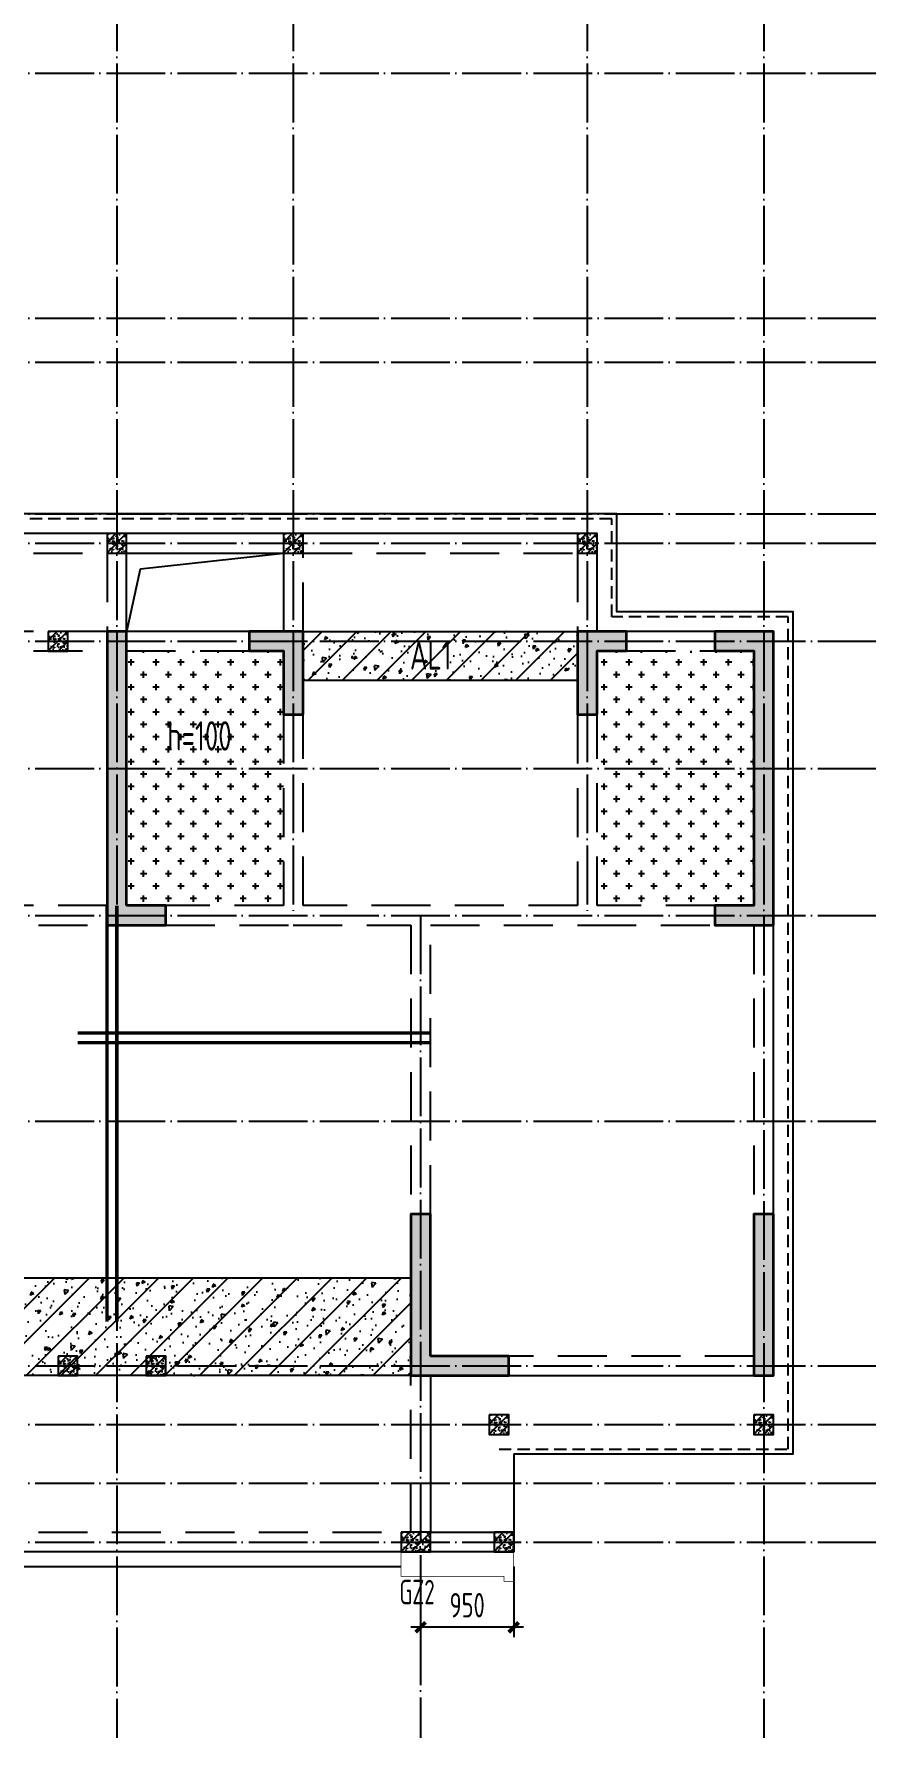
# Model space of a CAD drawing. Extents: x 393367 to 3005760, y 4998 to 826018.
# Drawn here: x 2540062 to 2548549, y 485501 to 502901 of the extents above; entities that cross this region are included whole.
import ezdxf
from ezdxf.enums import TextEntityAlignment as Align

# ---------------------------------------------------------------- set-up
doc = ezdxf.new("R2010")
doc.units = 0
doc.header["$LTSCALE"] = 1000
for name, pattern in [('DASH', [0.35, 0.25, -0.1]), ('DASHED', [0.75, 0.5, -0.25]), ('DOTE', [2.42, 2, -0.2, 0.02, -0.2]), ('HIDDEN', [0.375, 0.25, -0.125])]:
    doc.linetypes.add(name, pattern=pattern)
doc.layers.get('0').update_dxf_attribs({"linetype": 'CONTINUOUS'})
doc.layers.get('Defpoints').update_dxf_attribs({"linetype": 'CONTINUOUS'})
for name, color, linetype in [('BEAM', 4, 'DASH'), ('DIM', 3, 'CONTINUOUS'), ('DOTE', 8, 'DOTE'), ('S-大样-砼线', 7, 'CONTINUOUS'), ('S-构造柱', 212, 'CONTINUOUS'), ('S-构造柱编号', 130, 'CONTINUOUS'), ('S-梁', 4, 'DASHED'), ('S-梁实线', 4, 'CONTINUOUS'), ('S-楼板文字', 7, 'CONTINUOUS'), ('S-洞口边线', 7, 'CONTINUOUS'), ('S-砼墙', 150, 'CONTINUOUS'), ('S-砼墙填充', 251, 'CONTINUOUS'), ('S-降板填充', 75, 'CONTINUOUS'), ('TEXT', 7, 'CONTINUOUS'), ('板面附加钢筋', 4, 'CONTINUOUS'), ('看线', 251, 'CONTINUOUS')]:
    doc.layers.add(name, color=color, linetype=linetype)
doc.styles.add('TSSD_Rein', font='Tssdeng.shx', dxfattribs={"width": 0.7, "bigfont": 'hztxt.shx'})
doc.dimstyles.new('TSSD_100_100$0', dxfattribs={"dimtxt": 250, "dimasz": 100, "dimexe": 100, "dimexo": 250, "dimgap": 100, "dimtad": 1, "dimdec": 0, "dimzin": 0, "dimdsep": 46, "dimtxsty": 'TSSD_Rein', "dimblk": 'ARCHTICK', "dimcen": 0, "dimdle": 100, "dimclrt": 7, "dimadec": 0, "dimazin": 0, "dimtfac": 1, "dimtdec": 0, "dimtix": 1, "dimtmove": 2, "dimatfit": 3, "dimldrblk": '_tsdbk', "dimfxl": 1, "dimtolj": 1, "dimtzin": 0, "dimarcsym": 0})

# ---------------------------------------------------------------- blocks, each defined once
blk = doc.blocks.new('二层')
at = {"layer": 'S-砼墙填充'}
for points in [[(48300, -5550), (48300, -2750), (48100, -2750), (48100, -5750), (48700, -5750), (48700, -5550)], [(50100, -3600), (50100, -2750), (49550, -2750), (49550, -2950), (49900, -2950), (49900, -3600)], [(53100, -3600), (53100, -2950), (53400, -2950), (53400, -2750), (52900, -2750), (52900, -3600)], [(54900, -5750), (54900, -2750), (54300, -2750), (54300, -2950), (54700, -2950), (54700, -5550), (54300, -5550), (54300, -5750)], [(54900, -8700), (54700, -8700), (54700, -10350), (54900, -10350)], [(51400, -10150), (51400, -8700), (51200, -8700), (51200, -10350), (52200, -10350), (52200, -10150)]]:
    blk.add_hatch(color=142, dxfattribs=at).paths.add_polyline_path(points)
at = {"layer": 'S-梁'}
for p, q in [((45100, -1950), (48100, -1950)), ((48100, -1950), (48100, -2750)), ((50100, -1950), (52900, -1950)), ((50100, -2750), (50100, -1950)), ((52900, -1950), (52900, -2750)), ((48100, -2750), (45100, -2750)), ((45100, -2950), (48100, -2950)), ((48300, -2950), (49550, -2950)), ((53400, -2950), (54300, -2950)), ((49900, -3600), (49900, -5550)), ((50100, -5550), (50100, -3600)), ((52900, -3600), (52900, -5550)), ((53100, -5550), (53100, -3600)), ((48100, -5550), (44400, -5550)), ((49900, -5550), (48700, -5550)), ((51300, -5550), (50100, -5550)), ((52900, -5550), (51300, -5550)), ((54300, -5550), (53100, -5550)), ((44400, -5750), (48100, -5750)), ((48700, -5750), (50000, -5750)), ((50000, -5750), (51200, -5750)), ((51200, -5750), (51200, -8700)), ((51400, -8700), (51400, -5750)), ((51400, -5750), (53000, -5750)), ((53000, -5750), (54300, -5750)), ((54700, -5750), (54700, -8700)), ((54700, -10150), (52200, -10150)), ((51200, -11950), (51200, -10350)), ((44400, -11950), (51200, -11950))]:
    blk.add_line(p, q, dxfattribs=at)
at = {"layer": 'S-梁实线'}
for p, q in [((48200, -1750), (45100, -1750)), ((50000, -1750), (48200, -1750)), ((53100, -1750), (50000, -1750)), ((53100, -2750), (53100, -1750)), ((48300, -2750), (48300, -1950)), ((48300, -1950), (49900, -1950)), ((49900, -1950), (49900, -2750)), ((49550, -2750), (48300, -2750)), ((54300, -2750), (53400, -2750)), ((54900, -8700), (54900, -5750)), ((51400, -10350), (51400, -11950)), ((52200, -10350), (54700, -10350)), ((51400, -11950), (52250, -11950)), ((52250, -11950), (52250, -12150)), ((51300, -12150), (43300, -12150)), ((52250, -12150), (51300, -12150))]:
    blk.add_line(p, q, dxfattribs=at)
at = {"layer": 'S-砼墙', "color": 150, "lineweight": 35}
for points in [[(48300, -5550), (48300, -2750), (48100, -2750), (48100, -5750), (48700, -5750), (48700, -5550)], [(50100, -3600), (50100, -2750), (49550, -2750), (49550, -2950), (49900, -2950), (49900, -3600)], [(53100, -3600), (53100, -2950), (53400, -2950), (53400, -2750), (52900, -2750), (52900, -3600)], [(54900, -5750), (54900, -2750), (54300, -2750), (54300, -2950), (54700, -2950), (54700, -5550), (54300, -5550), (54300, -5750)], [(54900, -8700), (54700, -8700), (54700, -10350), (54900, -10350)], [(51400, -10150), (51400, -8700), (51200, -8700), (51200, -10350), (52200, -10350), (52200, -10150)]]:
    blk.add_lwpolyline(points, close=True, dxfattribs=at)
blk = doc.blocks.new('A$C3AD31606')
at = {"layer": 'BEAM', "linetype": 'ByBlock'}
h = blk.add_hatch(dxfattribs=at)
h.set_pattern_fill('ARMORED', color=252, scale=50, angle=180, style=0)
h.set_pattern_definition([(230, (-167470.75, 1923611.6), (-358.63009, 31.376067), [37.5, -412.5]), (175, (-167470.75, 1923611.6), (69.37567, -376.09607), [30, -330]), (280.4514, (-167500.63, 1923614.23), (-289.25469, -344.71977), [31.870095, -350.571056]), (226.1842, (-167470.75, 1923511.6), (-533.62052, 82.75951), [56.25, -618.75]), (276.6356, (-167515.2, 1923518.5), (-467.33135, -487.05894), [47.80514, -525.8565]), (171.1842, (-167470.75, 1923511.6), (-467.33097, -487.0593), [45, -495]), (201, (-167520.75, 1923536.6), (-298.453526, 201.309445), [37.5, -412.5]), (146, (-167520.75, 1923536.6), (-121.657666, -362.57502), [30, -330]), (251.4514, (-167545.62, 1923553.4), (-420.111314, -161.26525), [31.870095, -350.571056]), (217.5, (-167470.75, 1923611.61), (-6.079928, -166.446927), [0, -326, 0, -335, 0, -331.25]), (187.5, (-167470.75, 1923611.61), (-131.534769, -197.205856), [0, -191, 0, -318.5, 0, -126.25]), (147.5, (-167359.25, 1923611.61), (-266.911218, 11.277436), [0, -125, 0, -390, 0, -517.5]), (137.5, (-167309.25, 1923611.61), (-291.593085, -50.05249), [0, -162.5, 0, -259, 0, -367.5]), (225, (-167470.75, 1923611.61), (176.776695, -176.776695), [])])
h.paths.add_polyline_path([(53000, 9190), (50200, 9190), (50200, 9690), (53000, 9690)])
h = blk.add_hatch(dxfattribs=at)
h.set_pattern_fill('ARMORED', color=252, scale=50, angle=180, style=0)
h.set_pattern_definition([(230, (-173170.75, 1916511.6), (-358.63009, 31.376067), [37.5, -412.5]), (175, (-173170.75, 1916511.6), (69.37567, -376.09607), [30, -330]), (280.4514, (-173200.63, 1916514.23), (-289.25469, -344.71977), [31.870095, -350.571056]), (226.1842, (-173170.75, 1916411.6), (-533.62052, 82.75951), [56.25, -618.75]), (276.6356, (-173215.2, 1916418.5), (-467.33135, -487.05894), [47.80514, -525.8565]), (171.1842, (-173170.75, 1916411.6), (-467.33097, -487.0593), [45, -495]), (201, (-173220.75, 1916436.6), (-298.453526, 201.309445), [37.5, -412.5]), (146, (-173220.75, 1916436.6), (-121.657666, -362.57502), [30, -330]), (251.4514, (-173245.62, 1916453.4), (-420.111314, -161.26525), [31.870095, -350.571056]), (217.5, (-173170.75, 1916511.61), (-6.079928, -166.446927), [0, -326, 0, -335, 0, -331.25]), (187.5, (-173170.75, 1916511.61), (-131.534769, -197.205856), [0, -191, 0, -318.5, 0, -126.25]), (147.5, (-173059.25, 1916511.61), (-266.911218, 11.277436), [0, -125, 0, -390, 0, -517.5]), (137.5, (-173009.25, 1916511.61), (-291.593085, -50.05249), [0, -162.5, 0, -259, 0, -367.5]), (225, (-173170.75, 1916511.61), (176.776695, -176.776695), [])])
h.paths.add_polyline_path([(51300, 2090), (44500, 2090), (44500, 3090), (51300, 3090)])
at = {"layer": 'S-构造柱'}
h = blk.add_hatch(dxfattribs=at)
h.set_pattern_fill('ARMORED', color=256, scale=15, angle=-90, style=0)
h.set_pattern_definition([(220, (202589.41, 3289163.765), (9.4128202, -107.5890274), [11.25, -123.75]), (275, (202589.41, 3289163.77), (-112.82882, 20.8127), [9, -99]), (169.5486, (202590.19, 3289154.8), (-103.4159313, -86.7764073), [9.5610285, -105.1713168]), (223.8158, (202559.41, 3289163.77), (24.827852, -160.0861573), [16.875, -185.625]), (173.3644, (202561.48, 3289150.42), (-146.117681, -140.199406), [14.341543, -157.75695]), (278.8158, (202559.4, 3289163.77), (-146.11779, -140.199292), [13.5, -148.5]), (249, (202566.91, 3289148.765), (60.3928336, -89.5360578), [11.25, -123.75]), (304, (202566.91, 3289148.77), (-108.7725068, -36.4972998), [9, -99]), (198.5486, (202571.94, 3289141.3), (-48.3795745, -126.0333943), [9.5610285, -105.1713168]), (232.5, (202589.408, 3289163.765), (-49.93407807, -1.8239783), [0, -97.8, 0, -100.5, 0, -99.375]), (262.5, (202589.41, 3289163.765), (-59.1617568, -39.4604306), [0, -57.3, 0, -95.55, 0, -37.875]), (302.5, (202589.408, 3289197.215), (3.38323076, -80.07336543), [0, -37.5, 0, -117, 0, -155.25]), (312.5, (202589.41, 3289212.215), (-15.0157473, -87.4779254), [0, -48.75, 0, -77.7, 0, -110.25]), (225, (202589.41, 3289163.765), (-53.0330086, 53.0330086), [])])
h.paths.add_polyline_path([(48200, 10690), (48200, 10490), (48400, 10490), (48400, 10690)])
h = blk.add_hatch(dxfattribs=at)
h.set_pattern_fill('ARMORED', color=256, scale=15, angle=-90, style=0)
h.set_pattern_definition([(220, (204389.41, 3289163.76), (9.4128202, -107.5890274), [11.25, -123.75]), (275, (204389.41, 3289163.76), (-112.82882, 20.8127), [9, -99]), (169.5486, (204390.19, 3289154.8), (-103.4159313, -86.7764073), [9.5610285, -105.1713168]), (223.8158, (204359.41, 3289163.76), (24.827852, -160.0861573), [16.875, -185.625]), (173.3644, (204361.48, 3289150.42), (-146.117681, -140.199406), [14.341543, -157.75695]), (278.8158, (204359.4, 3289163.76), (-146.11779, -140.199292), [13.5, -148.5]), (249, (204366.91, 3289148.76), (60.3928336, -89.5360578), [11.25, -123.75]), (304, (204366.91, 3289148.76), (-108.7725068, -36.4972998), [9, -99]), (198.5486, (204371.94, 3289141.3), (-48.3795745, -126.0333943), [9.5610285, -105.1713168]), (232.5, (204389.408, 3289163.76), (-49.93407807, -1.8239783), [0, -97.8, 0, -100.5, 0, -99.375]), (262.5, (204389.41, 3289163.76), (-59.1617568, -39.4604306), [0, -57.3, 0, -95.55, 0, -37.875]), (302.5, (204389.408, 3289197.21), (3.38323076, -80.07336543), [0, -37.5, 0, -117, 0, -155.25]), (312.5, (204389.41, 3289212.21), (-15.0157473, -87.4779254), [0, -48.75, 0, -77.7, 0, -110.25]), (225, (204389.41, 3289163.76), (-53.0330086, 53.0330086), [])])
h.paths.add_polyline_path([(50000, 10690), (50000, 10490), (50200, 10490), (50200, 10690)])
h = blk.add_hatch(dxfattribs=at)
h.set_pattern_fill('ARMORED', color=256, scale=15, angle=-90, style=0)
h.set_pattern_definition([(220, (207389.41, 3289163.76), (9.4128202, -107.5890274), [11.25, -123.75]), (275, (207389.41, 3289163.76), (-112.82882, 20.8127), [9, -99]), (169.5486, (207390.19, 3289154.8), (-103.4159313, -86.7764073), [9.5610285, -105.1713168]), (223.8158, (207359.41, 3289163.76), (24.827852, -160.0861573), [16.875, -185.625]), (173.3644, (207361.48, 3289150.42), (-146.117681, -140.199406), [14.341543, -157.75695]), (278.8158, (207359.4, 3289163.76), (-146.11779, -140.199292), [13.5, -148.5]), (249, (207366.91, 3289148.76), (60.3928336, -89.5360578), [11.25, -123.75]), (304, (207366.91, 3289148.76), (-108.7725068, -36.4972998), [9, -99]), (198.5486, (207371.94, 3289141.3), (-48.3795745, -126.0333943), [9.5610285, -105.1713168]), (232.5, (207389.408, 3289163.76), (-49.93407807, -1.8239783), [0, -97.8, 0, -100.5, 0, -99.375]), (262.5, (207389.41, 3289163.76), (-59.1617568, -39.4604306), [0, -57.3, 0, -95.55, 0, -37.875]), (302.5, (207389.408, 3289197.21), (3.38323076, -80.07336543), [0, -37.5, 0, -117, 0, -155.25]), (312.5, (207389.41, 3289212.21), (-15.0157473, -87.4779254), [0, -48.75, 0, -77.7, 0, -110.25]), (225, (207389.41, 3289163.76), (-53.0330086, 53.0330086), [])])
h.paths.add_polyline_path([(53000, 10690), (53000, 10490), (53200, 10490), (53200, 10690)])
h = blk.add_hatch(dxfattribs=at)
h.set_pattern_fill('ARMORED', color=256, scale=15, angle=-90, style=0)
h.set_pattern_definition([(220, (201989.41, 3288163.77), (9.4128202, -107.5890274), [11.25, -123.75]), (275, (201989.41, 3288163.77), (-112.82882, 20.8127), [9, -99]), (169.5486, (201990.19, 3288154.8), (-103.4159313, -86.7764073), [9.5610285, -105.1713168]), (223.8158, (201959.41, 3288163.77), (24.827852, -160.0861573), [16.875, -185.625]), (173.3644, (201961.48, 3288150.43), (-146.117681, -140.199406), [14.341543, -157.75695]), (278.8158, (201959.4, 3288163.77), (-146.11779, -140.199292), [13.5, -148.5]), (249, (201966.91, 3288148.77), (60.3928336, -89.5360578), [11.25, -123.75]), (304, (201966.91, 3288148.77), (-108.7725068, -36.4972998), [9, -99]), (198.5486, (201971.94, 3288141.31), (-48.3795745, -126.0333943), [9.5610285, -105.1713168]), (232.5, (201989.408, 3288163.77), (-49.93407807, -1.8239783), [0, -97.8, 0, -100.5, 0, -99.375]), (262.5, (201989.41, 3288163.77), (-59.1617568, -39.4604306), [0, -57.3, 0, -95.55, 0, -37.875]), (302.5, (201989.408, 3288197.22), (3.38323076, -80.07336543), [0, -37.5, 0, -117, 0, -155.25]), (312.5, (201989.41, 3288212.22), (-15.0157473, -87.4779254), [0, -48.75, 0, -77.7, 0, -110.25]), (225, (201989.41, 3288163.77), (-53.0330086, 53.0330086), [])])
h.paths.add_polyline_path([(47600, 9690), (47600, 9490), (47800, 9490), (47800, 9690)])
h = blk.add_hatch(dxfattribs=at)
h.set_pattern_fill('ARMORED', color=256, scale=15, angle=-90, style=0)
h.set_pattern_definition([(220, (202089.41, 3280763.765), (9.4128202, -107.5890274), [11.25, -123.75]), (275, (202089.41, 3280763.77), (-112.82882, 20.8127), [9, -99]), (169.5486, (202090.19, 3280754.8), (-103.4159313, -86.7764073), [9.5610285, -105.1713168]), (223.8158, (202059.41, 3280763.77), (24.827852, -160.0861573), [16.875, -185.625]), (173.3644, (202061.48, 3280750.42), (-146.117681, -140.199406), [14.341543, -157.75695]), (278.8158, (202059.4, 3280763.77), (-146.11779, -140.199292), [13.5, -148.5]), (249, (202066.91, 3280748.765), (60.3928336, -89.5360578), [11.25, -123.75]), (304, (202066.91, 3280748.77), (-108.7725068, -36.4972998), [9, -99]), (198.5486, (202071.94, 3280741.3), (-48.3795745, -126.0333943), [9.5610285, -105.1713168]), (232.5, (202089.408, 3280763.765), (-49.93407807, -1.8239783), [0, -97.8, 0, -100.5, 0, -99.375]), (262.5, (202089.41, 3280763.765), (-59.1617568, -39.4604306), [0, -57.3, 0, -95.55, 0, -37.875]), (302.5, (202089.408, 3280797.215), (3.38323076, -80.07336543), [0, -37.5, 0, -117, 0, -155.25]), (312.5, (202089.41, 3280812.215), (-15.0157473, -87.4779254), [0, -48.75, 0, -77.7, 0, -110.25]), (225, (202089.41, 3280763.765), (-53.0330086, 53.0330086), [])])
h.paths.add_polyline_path([(47700, 2290), (47700, 2090), (47900, 2090), (47900, 2290)])
h = blk.add_hatch(dxfattribs=at)
h.set_pattern_fill('ARMORED', color=256, scale=15, angle=-90, style=0)
h.set_pattern_definition([(220, (202989.41, 3280763.77), (9.4128202, -107.5890274), [11.25, -123.75]), (275, (202989.41, 3280763.77), (-112.82882, 20.8127), [9, -99]), (169.5486, (202990.19, 3280754.8), (-103.4159313, -86.7764073), [9.5610285, -105.1713168]), (223.8158, (202959.41, 3280763.77), (24.827852, -160.0861573), [16.875, -185.625]), (173.3644, (202961.48, 3280750.43), (-146.117681, -140.199406), [14.341543, -157.75695]), (278.8158, (202959.4, 3280763.77), (-146.11779, -140.199292), [13.5, -148.5]), (249, (202966.91, 3280748.77), (60.3928336, -89.5360578), [11.25, -123.75]), (304, (202966.91, 3280748.77), (-108.7725068, -36.4972998), [9, -99]), (198.5486, (202971.94, 3280741.31), (-48.3795745, -126.0333943), [9.5610285, -105.1713168]), (232.5, (202989.41, 3280763.77), (-49.93407807, -1.8239783), [0, -97.8, 0, -100.5, 0, -99.375]), (262.5, (202989.41, 3280763.77), (-59.1617568, -39.4604306), [0, -57.3, 0, -95.55, 0, -37.875]), (302.5, (202989.41, 3280797.22), (3.38323076, -80.07336543), [0, -37.5, 0, -117, 0, -155.25]), (312.5, (202989.41, 3280812.22), (-15.0157473, -87.4779254), [0, -48.75, 0, -77.7, 0, -110.25]), (225, (202989.41, 3280763.77), (-53.0330086, 53.0330086), [])])
h.paths.add_polyline_path([(48600, 2290), (48600, 2090), (48800, 2090), (48800, 2290)])
h = blk.add_hatch(dxfattribs=at)
h.set_pattern_fill('ARMORED', color=256, scale=15, angle=-90, style=0)
h.set_pattern_definition([(220, (206489.41, 3280163.765), (9.4128202, -107.5890274), [11.25, -123.75]), (275, (206489.41, 3280163.77), (-112.82882, 20.8127), [9, -99]), (169.5486, (206490.19, 3280154.8), (-103.4159313, -86.7764073), [9.5610285, -105.1713168]), (223.8158, (206459.41, 3280163.77), (24.827852, -160.0861573), [16.875, -185.625]), (173.3644, (206461.48, 3280150.42), (-146.117681, -140.199406), [14.341543, -157.75695]), (278.8158, (206459.4, 3280163.77), (-146.11779, -140.199292), [13.5, -148.5]), (249, (206466.91, 3280148.765), (60.3928336, -89.5360578), [11.25, -123.75]), (304, (206466.91, 3280148.77), (-108.7725068, -36.4972998), [9, -99]), (198.5486, (206471.94, 3280141.3), (-48.3795745, -126.0333943), [9.5610285, -105.1713168]), (232.5, (206489.408, 3280163.765), (-49.93407807, -1.8239783), [0, -97.8, 0, -100.5, 0, -99.375]), (262.5, (206489.41, 3280163.765), (-59.1617568, -39.4604306), [0, -57.3, 0, -95.55, 0, -37.875]), (302.5, (206489.408, 3280197.215), (3.38323076, -80.07336543), [0, -37.5, 0, -117, 0, -155.25]), (312.5, (206489.41, 3280212.215), (-15.0157473, -87.4779254), [0, -48.75, 0, -77.7, 0, -110.25]), (225, (206489.41, 3280163.765), (-53.0330086, 53.0330086), [])])
h.paths.add_polyline_path([(52100, 1690), (52100, 1490), (52300, 1490), (52300, 1690)])
h = blk.add_hatch(dxfattribs=at)
h.set_pattern_fill('ARMORED', color=256, scale=15, angle=-90, style=0)
h.set_pattern_definition([(220, (209189.41, 3280163.765), (9.4128202, -107.5890274), [11.25, -123.75]), (275, (209189.41, 3280163.77), (-112.82882, 20.8127), [9, -99]), (169.5486, (209190.19, 3280154.8), (-103.4159313, -86.7764073), [9.5610285, -105.1713168]), (223.8158, (209159.41, 3280163.77), (24.827852, -160.0861573), [16.875, -185.625]), (173.3644, (209161.48, 3280150.42), (-146.117681, -140.199406), [14.341543, -157.75695]), (278.8158, (209159.4, 3280163.77), (-146.11779, -140.199292), [13.5, -148.5]), (249, (209166.91, 3280148.765), (60.3928336, -89.5360578), [11.25, -123.75]), (304, (209166.91, 3280148.77), (-108.7725068, -36.4972998), [9, -99]), (198.5486, (209171.94, 3280141.3), (-48.3795745, -126.0333943), [9.5610285, -105.1713168]), (232.5, (209189.41, 3280163.765), (-49.93407807, -1.8239783), [0, -97.8, 0, -100.5, 0, -99.375]), (262.5, (209189.41, 3280163.765), (-59.1617568, -39.4604306), [0, -57.3, 0, -95.55, 0, -37.875]), (302.5, (209189.41, 3280197.215), (3.38323076, -80.07336543), [0, -37.5, 0, -117, 0, -155.25]), (312.5, (209189.41, 3280212.215), (-15.0157473, -87.4779254), [0, -48.75, 0, -77.7, 0, -110.25]), (225, (209189.41, 3280163.765), (-53.0330086, 53.0330086), [])])
h.paths.add_polyline_path([(54800, 1690), (54800, 1490), (55000, 1490), (55000, 1690)])
h = blk.add_hatch(dxfattribs=at)
h.set_pattern_fill('ARMORED', color=256, scale=15, angle=-90, style=0)
h.set_pattern_definition([(220, (205589.41, 3278963.76), (9.4128202, -107.5890274), [11.25, -123.75]), (275, (205589.41, 3278963.76), (-112.82882, 20.8127), [9, -99]), (169.5486, (205590.19, 3278954.8), (-103.4159313, -86.7764073), [9.5610285, -105.1713168]), (223.8158, (205559.41, 3278963.76), (24.827852, -160.0861573), [16.875, -185.625]), (173.3644, (205561.48, 3278950.42), (-146.117681, -140.199406), [14.341543, -157.75695]), (278.8158, (205559.4, 3278963.76), (-146.11779, -140.199292), [13.5, -148.5]), (249, (205566.91, 3278948.76), (60.3928336, -89.5360578), [11.25, -123.75]), (304, (205566.91, 3278948.76), (-108.7725068, -36.4972998), [9, -99]), (198.5486, (205571.94, 3278941.3), (-48.3795745, -126.0333943), [9.5610285, -105.1713168]), (232.5, (205589.408, 3278963.76), (-49.93407807, -1.8239783), [0, -97.8, 0, -100.5, 0, -99.375]), (262.5, (205589.41, 3278963.76), (-59.1617568, -39.4604306), [0, -57.3, 0, -95.55, 0, -37.875]), (302.5, (205589.408, 3278997.21), (3.38323076, -80.07336543), [0, -37.5, 0, -117, 0, -155.25]), (312.5, (205589.41, 3279012.21), (-15.0157473, -87.4779254), [0, -48.75, 0, -77.7, 0, -110.25]), (225, (205589.41, 3278963.76), (-53.0330086, 53.0330086), [])])
h.paths.add_polyline_path([(51200, 490), (51200, 290), (51500, 290), (51500, 490)])
h = blk.add_hatch(dxfattribs=at)
h.set_pattern_fill('ARMORED', color=256, scale=15, angle=-90, style=0)
h.set_pattern_definition([(220, (206539.41, 3278963.765), (9.4128202, -107.5890274), [11.25, -123.75]), (275, (206539.41, 3278963.77), (-112.82882, 20.8127), [9, -99]), (169.5486, (206540.19, 3278954.8), (-103.4159313, -86.7764073), [9.5610285, -105.1713168]), (223.8158, (206509.4, 3278963.77), (24.827852, -160.0861573), [16.875, -185.625]), (173.3644, (206511.48, 3278950.42), (-146.117681, -140.199406), [14.341543, -157.75695]), (278.8158, (206509.4, 3278963.77), (-146.11779, -140.199292), [13.5, -148.5]), (249, (206516.91, 3278948.765), (60.3928336, -89.5360578), [11.25, -123.75]), (304, (206516.91, 3278948.77), (-108.7725068, -36.4972998), [9, -99]), (198.5486, (206521.94, 3278941.3), (-48.3795745, -126.0333943), [9.5610285, -105.1713168]), (232.5, (206539.407, 3278963.765), (-49.93407807, -1.8239783), [0, -97.8, 0, -100.5, 0, -99.375]), (262.5, (206539.407, 3278963.765), (-59.1617568, -39.4604306), [0, -57.3, 0, -95.55, 0, -37.875]), (302.5, (206539.407, 3278997.215), (3.38323076, -80.07336543), [0, -37.5, 0, -117, 0, -155.25]), (312.5, (206539.41, 3279012.215), (-15.0157473, -87.4779254), [0, -48.75, 0, -77.7, 0, -110.25]), (225, (206539.41, 3278963.765), (-53.0330086, 53.0330086), [])])
h.paths.add_polyline_path([(52150, 490), (52150, 290), (52350, 290), (52350, 490)])
at = {"layer": 'BEAM', "linetype": 'ByBlock'}
for points in [[(53000, 9190), (50200, 9190), (50200, 9690), (53000, 9690)], [(51300, 2090), (44500, 2090), (44500, 3090), (51300, 3090)]]:
    blk.add_lwpolyline(points, close=True, dxfattribs=at)
at = {"layer": 'S-构造柱'}
for points in [[(48200, 10690), (48200, 10490), (48400, 10490), (48400, 10690)], [(50000, 10690), (50000, 10490), (50200, 10490), (50200, 10690)], [(53000, 10690), (53000, 10490), (53200, 10490), (53200, 10690)], [(47600, 9690), (47600, 9490), (47800, 9490), (47800, 9690)], [(47700, 2290), (47700, 2090), (47900, 2090), (47900, 2290)], [(48600, 2290), (48600, 2090), (48800, 2090), (48800, 2290)], [(52100, 1690), (52100, 1490), (52300, 1490), (52300, 1690)], [(54800, 1690), (54800, 1490), (55000, 1490), (55000, 1690)], [(51200, 490), (51200, 290), (51500, 290), (51500, 490)], [(52150, 490), (52150, 290), (52350, 290), (52350, 490)]]:
    blk.add_lwpolyline(points, close=True, dxfattribs=at)
at = {"layer": '板面附加钢筋', "color": 5, "linetype": 'DASH', "const_width": 35}
for points in [[(48200, 6890), (48200, 2642)], [(48300, 6890), (48300, 2642)], [(51500, 5590), (47900, 5590)], [(51500, 5490), (47900, 5490)]]:
    blk.add_lwpolyline(points, dxfattribs=at)
at = {"layer": 'S-构造柱编号', "color": 2, "linetype": 'ByBlock', "style": 'TSSD_Rein', "width": 0.65}
blk.add_text('GZ2', height=250, dxfattribs=at).set_placement((51183, -245, 0))
at = {"layer": 'TEXT', "color": 1, "style": 'TSSD_Rein', "width": 0.7}
blk.add_text('AL1', height=300, dxfattribs=at).set_placement((51715, 9300, 0), align=Align.RIGHT)
blk = doc.blocks.new('A$C0DED0746')
at = {"color": 30, "const_width": 8}
blk.add_lwpolyline([(52550, 500), (52550, 200), (52450, 200), (52450, 250), (51400, 250), (51400, 500)], dxfattribs=at)
at = {"layer": '看线', "color": 201, "linetype": 'HIDDEN', "ltscale": 0.5}
blk.add_lwpolyline([(52400, 1550), (55350, 1550), (55350, 10050), (53550, 10050), (53550, 11050), (45550, 11050), (45550, 11350), (43850, 11350), (43850, 12700)], dxfattribs=at)
at = {"layer": '看线', "color": 201}
blk.add_lwpolyline([(52550, 1500), (55400, 1500), (55400, 10100), (53600, 10100), (53600, 11100), (45600, 11100), (45600, 11400), (43900, 11400), (43900, 12700)], dxfattribs=at)
at = {"layer": '看线', "color": 202, "ltscale": 0.5}
for points in [[(52550, 1500), (52550, 700)], [(45500, 350), (51400, 350)]]:
    blk.add_lwpolyline(points, dxfattribs=at)
blk = doc.blocks.new('_ArchTick')
at = {"color": 0, "linetype": 'ByBlock', "const_width": 0.4}
blk.add_lwpolyline([(-0.5, -0.5), (0.5, 0.5)], dxfattribs=at)
blk = doc.blocks.new('*D3018')
at = {"layer": 'Defpoints', "color": 0}
for p in [(2544006, 487501), (2544956, 487501), (2544006, 486631)]:
    blk.add_point(p, dxfattribs=at)
at = {"layer": 'DIM', "color": 0, "lineweight": -2}
for p, q in [((2544006, 487251), (2544006, 486531)), ((2544956, 487251), (2544956, 486531)), ((2545056, 486631), (2543906, 486631))]:
    blk.add_line(p, q, dxfattribs=at)
at = {"layer": 'DIM', "color": 0, "lineweight": -2, "xscale": 100, "yscale": 100, "zscale": 100, "rotation": 180}
blk.add_blockref('_ArchTick', (2544006, 486631), dxfattribs=at)
at = {"layer": 'DIM', "color": 0, "lineweight": -2, "xscale": 100, "yscale": 100, "zscale": 100}
blk.add_blockref('_ArchTick', (2544956, 486631), dxfattribs=at)
at = {"layer": 'DIM', "color": 7, "insert": (2544481, 486856), "char_height": 250, "attachment_point": 5, "style": 'TSSD_Rein'}
blk.add_mtext('\\A1;950', dxfattribs=at)
blk = doc.blocks.new('_tsdbk')
blk.add_line((-1, 0), (0, 0))
at = {"const_width": 0.5}
blk.add_lwpolyline([(-0.7, -0.7), (0.7, 0.7)], dxfattribs=at)

msp = doc.modelspace()

# ---------------------------------------------------------------- hatches: boundary and pattern name
at = {"layer": 'S-降板填充'}
h = msp.add_hatch(dxfattribs=at)
h.set_pattern_fill('CROSS', color=256, scale=20, style=0)
h.set_pattern_definition([(180, (5040317.08, 66082.27), (-127, 127), [63.5, -190.5]), (90, (5040285.33, 66050.52), (127, 127), [63.5, -190.5])])
h.paths.add_polyline_path([(2545806.45796, 496600.93054), (2546106.36129, 496600.93054), (2547006.36737, 496600.93054), (2547406.45954, 496600.93054), (2547406.45954, 495400.93054), (2545806.45999, 495400.93054), (2545806.45796, 495950.93019)])
h.paths.add_polyline_path([(2545806.45999, 495400.93054), (2547406.45954, 495400.93054), (2547406.45954, 494000.92978), (2547006.45957, 494000.92978), (2545806.46516, 494000.92637)])
h.paths.add_polyline_path([(2541006.36046, 495400.93054), (2542606.46021, 495400.93054), (2542606.46021, 494000.91463), (2541406.36347, 494000.9102), (2541006.36046, 494000.90872)])
h.paths.add_polyline_path([(2541006.36046, 496600.93054), (2542256.46022, 496600.93054), (2542606.46021, 496600.93054), (2542606.46021, 495950.92994), (2542606.46021, 495400.93054), (2541006.36046, 495400.93054)])

# ---------------------------------------------------------------- linework, layer by layer
at = {"layer": 'DOTE', "linetype": 'DOTE', "ltscale": 0.3}
for p, q in [((2540906.45954, 504050.93054), (2540906.45954, 485500.93054)), ((2542706.45954, 504050.93054), (2542706.45954, 493900.93054)), ((2545706.45954, 504050.93054), (2545706.45954, 493900.93054)), ((2547506.45954, 504050.93054), (2547506.45954, 485500.93054)), ((2490706.45954, 502500.93054), (2549506.45954, 502500.93054)), ((2490706.45954, 500000.93054), (2549506.45954, 500000.93054)), ((2490706.45954, 499550.93054), (2549506.45954, 499550.93054)), ((2490706.45954, 498000.93054), (2549506.45954, 498000.93054)), ((2490706.45954, 497700.93054), (2549506.45954, 497700.93054)), ((2490706.45954, 496700.93054), (2549506.45954, 496700.93054)), ((2490706.45954, 495400.93054), (2549506.45954, 495400.93054)), ((2490706.45954, 493900.93054), (2549506.45954, 493900.93054)), ((2544006.45954, 493900.93054), (2544006.45954, 485500.93054)), ((2490706.45954, 491800.93054), (2549506.45954, 491800.93054)), ((2490706.45954, 489300.93054), (2549506.45954, 489300.93054)), ((2490706.45954, 488700.93054), (2549506.45954, 488700.93054)), ((2490706.45954, 488100.93054), (2549506.45954, 488100.93054)), ((2490706.45954, 487500.93054), (2549506.45954, 487500.93054))]:
    msp.add_line(p, q, dxfattribs=at)
at = {"layer": 'S-洞口边线'}
msp.add_lwpolyline([(2541006.74672, 496800.93054), (2541148.33484, 497439.94182), (2542606.84648, 497600.93054)], dxfattribs=at)

# ---------------------------------------------------------------- block references
msp.add_blockref('A$C3AD31606', (2492606.46013, 487110.61917))
at = {"layer": 'DOTE'}
msp.add_blockref('二层', (2492706.45954, 499550.93054), dxfattribs=at)
at = {"layer": 'S-大样-砼线'}
msp.add_blockref('A$C0DED0746', (2492406.36789, 486900.93089), dxfattribs=at)

# ---------------------------------------------------------------- texts
at = {"layer": 'S-楼板文字', "style": 'TSSD_Rein', "width": 0.7}
msp.add_text('h=100', height=300, dxfattribs=at).set_placement((2541419.89118, 495583.68282))

# ---------------------------------------------------------------- dimensions: what is measured, and where the dimension line sits
at = {"layer": 'DIM'}
dim = msp.add_linear_dim(base=(2544006.45954, 486631.07484), p1=(2544956.45599, 487500.93031), p2=(2544006.45954, 487500.93031), dimstyle='TSSD_100_100$0', dxfattribs=at)
dim.commit()
dim.dimension.update_dxf_attribs({"geometry": '*D3018', "text_midpoint": (2544481.45777, 486856.07484)})

doc.saveas('drawing.dxf')
